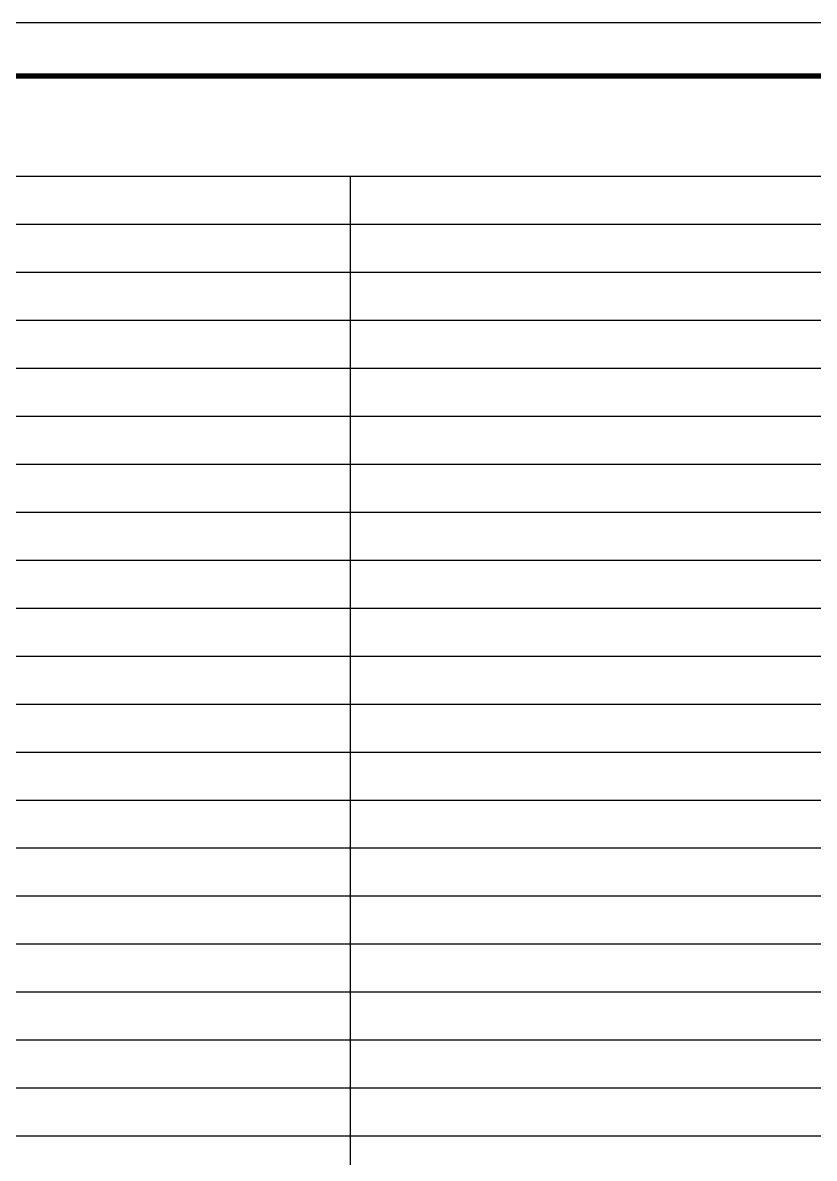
# Model space of a CAD drawing. Extents: x -695846 to 822170, y -413475 to 397179.
# Drawn here: x -506080 to -491230, y -297443 to -276145 of the extents above; entities that cross this region are included whole.
import ezdxf

# ---------------------------------------------------------------- set-up
doc = ezdxf.new("R2010")
doc.units = 0
doc.header["$LTSCALE"] = 1000
doc.header["$MEASUREMENT"] = 0
doc.layers.add('T-图框-175', color=175, linetype='Continuous')
doc.layers.add('ZSX', color=8, linetype='Continuous')

msp = doc.modelspace()

# ---------------------------------------------------------------- linework, layer by layer
at = {"layer": 'T-图框-175'}
msp.add_lwpolyline([(-535780, -318145), (-476380, -318145), (-476380, -276145), (-535780, -276145)], close=True, dxfattribs=at)
at = {"layer": 'T-图框-175', "const_width": 100}
msp.add_lwpolyline([(-533280, -317145), (-477380, -317145), (-477380, -277145), (-533280, -277145)], close=True, dxfattribs=at)
at = {"layer": 'ZSX', "linetype": 'Continuous'}
for p, q in [((-533318, -279023), (-484875, -279023)), ((-499928, -317223), (-499928, -279023)), ((-533318, -279923), (-484875, -279923)), ((-533318, -280823), (-484875, -280823)), ((-533318, -281723), (-484875, -281723)), ((-533318, -282623), (-484875, -282623)), ((-533318, -283523), (-484875, -283523)), ((-533318, -284423), (-484875, -284423)), ((-533318, -285323), (-484875, -285323)), ((-533318, -286223), (-484875, -286223)), ((-533318, -287123), (-484875, -287123)), ((-533318, -288023), (-484875, -288023)), ((-533318, -288923), (-484875, -288923)), ((-533318, -289823), (-484875, -289823)), ((-533318, -290723), (-484875, -290723)), ((-533318, -291623), (-484875, -291623)), ((-533318, -292523), (-484875, -292523)), ((-533318, -293423), (-484875, -293423)), ((-533318, -294323), (-484875, -294323)), ((-533318, -295223), (-484875, -295223)), ((-533318, -296123), (-484875, -296123)), ((-533318, -297023), (-484875, -297023))]:
    msp.add_line(p, q, dxfattribs=at)

doc.saveas('drawing.dxf')
